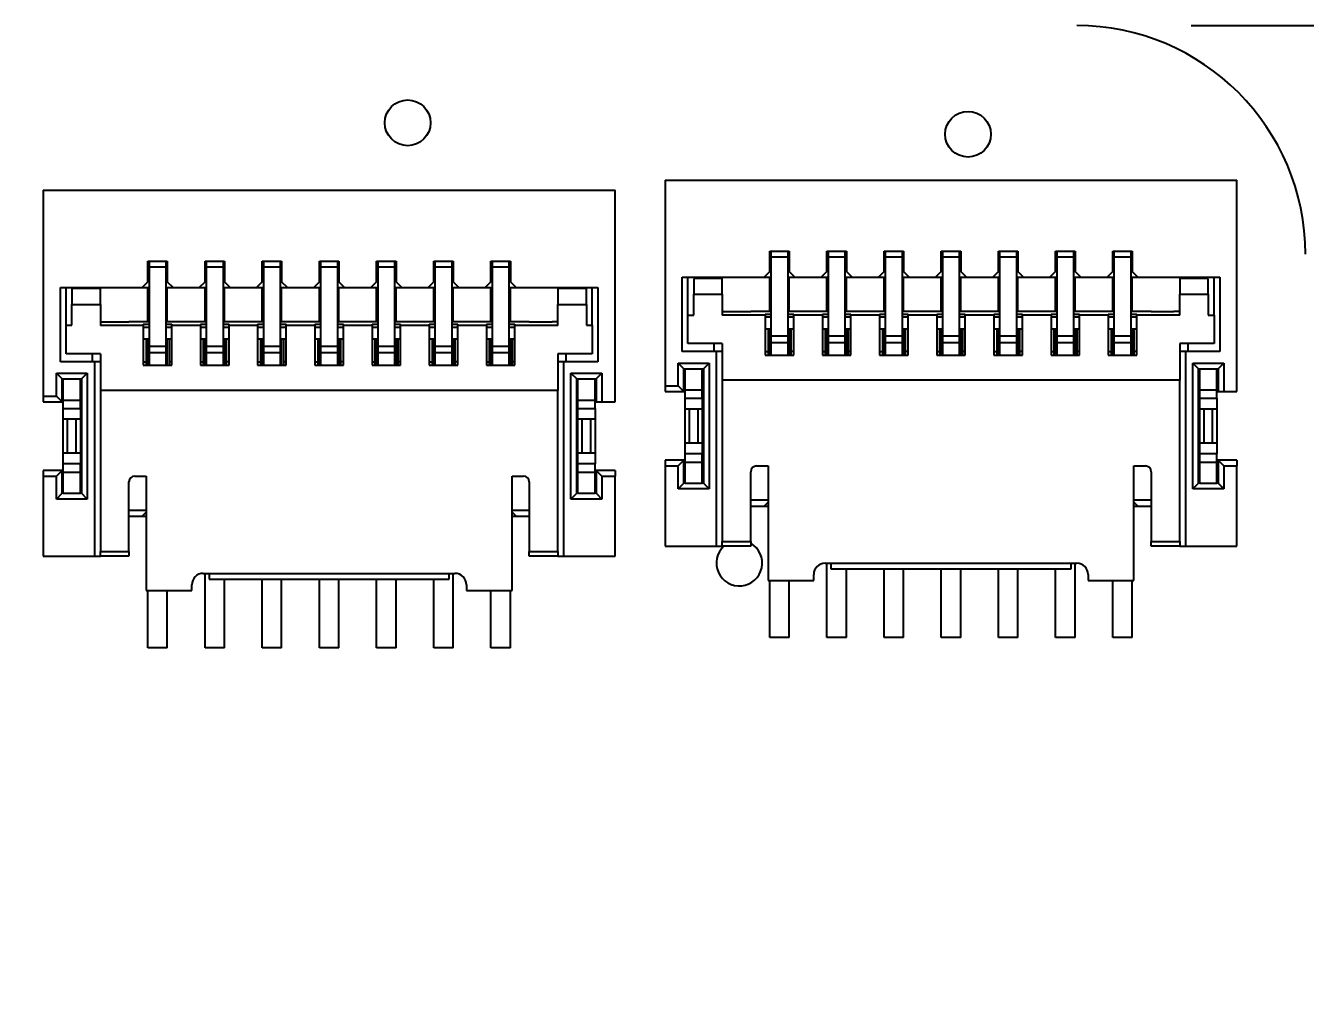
# Model space of a CAD drawing. Header units: millimetres. Extents: x 5 to 292, y 4 to 204.
# Drawn here: x 81.59 to 92.78, y 175.44 to 184.05 of the extents above; entities that cross this region are included whole.
import ezdxf

# ---------------------------------------------------------------- set-up
doc = ezdxf.new("R2010")
doc.units = ezdxf.units.MM
doc.layers.add('LAYER_1', color=179, linetype='Continuous')
doc.styles.add('SLDTEXTSTYLE0', font='TXT', dxfattribs={"width": 0.75})
doc.dimstyles.new('SLDDIMSTYLE2', dxfattribs={"dimtxt": 3.5, "dimasz": 3.302, "dimexe": 0, "dimexo": 0.0625, "dimgap": 0.875, "dimtad": 1, "dimrnd": 1e-09, "dimzin": 12, "dimdsep": 46, "dimtxsty": 'SLDTEXTSTYLE0', "dimsah": 1, "dimcen": 0.09, "dimadec": 0, "dimazin": 3, "dimtfac": 1, "dimtofl": 0, "dimtmove": 0, "dimatfit": 3, "dimfxl": 1, "dimfrac": 2, "dimtolj": 1, "dimtzin": 12, "dimarcsym": 0})
doc.dimstyles.new('SLDDIMSTYLE3', dxfattribs={"dimtxt": 3.5, "dimasz": 3.302, "dimexe": 0, "dimexo": 0.0625, "dimgap": 0.875, "dimtad": 1, "dimrnd": 1e-09, "dimzin": 4, "dimdsep": 46, "dimtxsty": 'SLDTEXTSTYLE0', "dimsah": 1, "dimcen": 0.09, "dimadec": 0, "dimazin": 1, "dimtfac": 1, "dimtmove": 0, "dimatfit": 0, "dimfxl": 1, "dimfrac": 2, "dimtolj": 1, "dimtzin": 12, "dimarcsym": 0})

# ---------------------------------------------------------------- blocks, each defined once
blk = doc.blocks.new('_D_2')
at = {"layer": 'LAYER_1'}
for p, q in [((76.777, 184.047), (57.277, 184.047)), ((58.277, 143.737), (58.277, 184.047)), ((83.277, 143.737), (57.277, 143.737))]:
    blk.add_line(p, q, dxfattribs=at)
for points in [[(58.277, 184.047), (57.769, 180.745), (58.785, 180.745)], [(58.277, 143.737), (58.785, 147.039), (57.769, 147.039)]]:
    blk.add_solid(points, dxfattribs=at)
at = {"layer": 'LAYER_1', "insert": (53.765, 157.218), "char_height": 3.5, "attachment_point": 1, "rotation": 90, "style": 'SLDTEXTSTYLE0'}
blk.add_mtext('40.31', dxfattribs=at)
blk = doc.blocks.new('_D_3')
at = {"layer": 'LAYER_1'}
for p, q in [((107.608, 184.047), (107.608, 190.397)), ((91.777, 184.047), (108.608, 184.047)), ((107.608, 184.047), (107.608, 164.247)), ((91.777, 164.247), (108.608, 164.247)), ((107.608, 164.247), (107.608, 157.897))]:
    blk.add_line(p, q, dxfattribs=at)
for points in [[(107.608, 184.047), (108.116, 187.349), (107.1, 187.349)], [(107.608, 164.247), (107.1, 160.945), (108.116, 160.945)]]:
    blk.add_solid(points, dxfattribs=at)
at = {"layer": 'LAYER_1', "insert": (103.097, 168.355), "char_height": 3.5, "attachment_point": 1, "rotation": 90, "style": 'SLDTEXTSTYLE0'}
blk.add_mtext('19.80', dxfattribs=at)

msp = doc.modelspace()

# ---------------------------------------------------------------- linework, layer by layer
at = {"color": 7, "linetype": 'Continuous', "lineweight": 25}
for p, q in [((87.178, 182.696), (87.178, 180.896)), ((87.178, 182.696), (92.178, 182.696)), ((92.178, 180.846), (92.178, 182.696)), ((81.74, 182.607), (81.74, 180.807)), ((81.74, 182.607), (86.74, 182.607)), ((86.74, 180.757), (86.74, 182.607)), ((82.655, 181.987), (82.825, 181.987)), ((82.655, 181.807), (82.655, 181.987)), ((82.665, 181.987), (82.665, 181.937)), ((82.815, 181.937), (82.815, 181.987)), ((82.825, 181.987), (82.825, 181.807)), ((83.155, 181.987), (83.325, 181.987)), ((83.155, 181.807), (83.155, 181.987)), ((83.165, 181.987), (83.165, 181.937)), ((83.315, 181.937), (83.315, 181.987)), ((83.325, 181.987), (83.325, 181.807)), ((83.655, 181.987), (83.825, 181.987)), ((83.655, 181.807), (83.655, 181.987)), ((83.665, 181.987), (83.665, 181.937)), ((83.815, 181.937), (83.815, 181.987)), ((83.825, 181.987), (83.825, 181.807)), ((84.155, 181.987), (84.325, 181.987)), ((84.155, 181.807), (84.155, 181.987)), ((84.165, 181.987), (84.165, 181.937)), ((84.315, 181.937), (84.315, 181.987)), ((84.325, 181.987), (84.325, 181.807)), ((84.655, 181.987), (84.825, 181.987)), ((84.655, 181.807), (84.655, 181.987)), ((84.665, 181.987), (84.665, 181.937)), ((84.815, 181.937), (84.815, 181.987)), ((84.825, 181.987), (84.825, 181.807)), ((85.155, 181.987), (85.325, 181.987)), ((85.155, 181.807), (85.155, 181.987)), ((85.165, 181.987), (85.165, 181.937)), ((85.315, 181.937), (85.315, 181.987)), ((85.325, 181.987), (85.325, 181.807)), ((85.655, 181.987), (85.825, 181.987)), ((85.655, 181.807), (85.655, 181.987)), ((85.665, 181.987), (85.665, 181.937)), ((85.815, 181.937), (85.815, 181.987)), ((85.825, 181.987), (85.825, 181.807)), ((88.093, 182.076), (88.263, 182.076)), ((88.093, 181.896), (88.093, 182.076)), ((88.103, 182.076), (88.103, 182.026)), ((88.103, 182.026), (88.103, 181.333)), ((88.103, 182.026), (88.253, 182.026)), ((88.253, 182.026), (88.253, 182.076)), ((88.253, 181.333), (88.253, 182.026)), ((88.263, 182.076), (88.263, 181.896)), ((88.593, 182.076), (88.763, 182.076)), ((88.593, 181.896), (88.593, 182.076)), ((88.603, 182.076), (88.603, 182.026)), ((88.603, 182.026), (88.603, 181.333)), ((88.603, 182.026), (88.753, 182.026)), ((88.753, 182.026), (88.753, 182.076)), ((88.753, 181.333), (88.753, 182.026)), ((88.763, 182.076), (88.763, 181.896)), ((89.093, 182.076), (89.263, 182.076)), ((89.093, 181.896), (89.093, 182.076)), ((89.103, 182.076), (89.103, 182.026)), ((89.103, 182.026), (89.103, 181.333)), ((89.103, 182.026), (89.253, 182.026)), ((89.253, 182.026), (89.253, 182.076)), ((89.253, 181.333), (89.253, 182.026)), ((89.263, 182.076), (89.263, 181.896)), ((89.593, 182.076), (89.763, 182.076)), ((89.593, 181.896), (89.593, 182.076)), ((89.603, 182.076), (89.603, 182.026)), ((89.603, 182.026), (89.603, 181.333)), ((89.603, 182.026), (89.753, 182.026)), ((89.753, 182.026), (89.753, 182.076)), ((89.753, 181.333), (89.753, 182.026)), ((89.763, 182.076), (89.763, 181.896)), ((90.093, 182.076), (90.263, 182.076)), ((90.093, 181.896), (90.093, 182.076)), ((90.103, 182.076), (90.103, 182.026)), ((90.103, 182.026), (90.103, 181.333)), ((90.103, 182.026), (90.253, 182.026)), ((90.253, 182.026), (90.253, 182.076)), ((90.253, 181.333), (90.253, 182.026)), ((90.263, 182.076), (90.263, 181.896)), ((90.593, 182.076), (90.763, 182.076)), ((90.593, 181.896), (90.593, 182.076)), ((90.603, 182.076), (90.603, 182.026)), ((90.603, 182.026), (90.603, 181.333)), ((90.603, 182.026), (90.753, 182.026)), ((90.753, 182.026), (90.753, 182.076)), ((90.753, 181.333), (90.753, 182.026)), ((90.763, 182.076), (90.763, 181.896)), ((91.093, 182.076), (91.263, 182.076)), ((91.093, 181.896), (91.093, 182.076)), ((91.103, 182.076), (91.103, 182.026)), ((91.103, 182.026), (91.103, 181.333)), ((91.103, 182.026), (91.253, 182.026)), ((91.253, 182.026), (91.253, 182.076)), ((91.253, 181.333), (91.253, 182.026)), ((91.263, 182.076), (91.263, 181.896)), ((82.665, 181.937), (82.665, 181.245)), ((82.665, 181.937), (82.815, 181.937)), ((82.815, 181.245), (82.815, 181.937)), ((83.165, 181.937), (83.165, 181.245)), ((83.165, 181.937), (83.315, 181.937)), ((83.315, 181.245), (83.315, 181.937)), ((83.665, 181.937), (83.665, 181.245)), ((83.665, 181.937), (83.815, 181.937)), ((83.815, 181.245), (83.815, 181.937)), ((84.165, 181.937), (84.165, 181.245)), ((84.165, 181.937), (84.315, 181.937)), ((84.315, 181.245), (84.315, 181.937)), ((84.665, 181.937), (84.665, 181.245)), ((84.665, 181.937), (84.815, 181.937)), ((84.815, 181.245), (84.815, 181.937)), ((85.165, 181.937), (85.165, 181.245)), ((85.165, 181.937), (85.315, 181.937)), ((85.315, 181.245), (85.315, 181.937)), ((85.665, 181.937), (85.665, 181.245)), ((85.665, 181.937), (85.815, 181.937)), ((85.815, 181.245), (85.815, 181.937)), ((88.043, 181.846), (88.093, 181.896)), ((88.103, 181.896), (88.093, 181.896)), ((88.263, 181.896), (88.253, 181.896)), ((88.263, 181.896), (88.313, 181.846)), ((88.543, 181.846), (88.593, 181.896)), ((88.603, 181.896), (88.593, 181.896)), ((88.763, 181.896), (88.753, 181.896)), ((88.763, 181.896), (88.813, 181.846)), ((89.043, 181.846), (89.093, 181.896)), ((89.103, 181.896), (89.093, 181.896)), ((89.263, 181.896), (89.253, 181.896)), ((89.263, 181.896), (89.313, 181.846)), ((89.543, 181.846), (89.593, 181.896)), ((89.603, 181.896), (89.593, 181.896)), ((89.763, 181.896), (89.753, 181.896)), ((89.763, 181.896), (89.813, 181.846)), ((90.043, 181.846), (90.093, 181.896)), ((90.103, 181.896), (90.093, 181.896)), ((90.263, 181.896), (90.253, 181.896)), ((90.263, 181.896), (90.313, 181.846)), ((90.543, 181.846), (90.593, 181.896)), ((90.603, 181.896), (90.593, 181.896)), ((90.763, 181.896), (90.753, 181.896)), ((90.763, 181.896), (90.813, 181.846)), ((91.043, 181.846), (91.093, 181.896)), ((91.103, 181.896), (91.093, 181.896)), ((91.263, 181.896), (91.253, 181.896)), ((91.263, 181.896), (91.313, 181.846)), ((81.89, 181.757), (82.605, 181.757)), ((81.89, 181.107), (81.89, 181.757)), ((82.17, 181.747), (82.17, 181.757)), ((82.605, 181.757), (82.655, 181.807)), ((82.605, 181.757), (82.665, 181.757)), ((82.665, 181.807), (82.655, 181.807)), ((82.655, 181.457), (82.655, 181.757)), ((82.825, 181.807), (82.815, 181.807)), ((82.815, 181.757), (82.875, 181.757)), ((82.825, 181.807), (82.875, 181.757)), ((82.825, 181.457), (82.825, 181.757)), ((82.875, 181.757), (83.105, 181.757)), ((83.105, 181.757), (83.155, 181.807)), ((83.105, 181.757), (83.165, 181.757)), ((83.165, 181.807), (83.155, 181.807)), ((83.155, 181.457), (83.155, 181.757)), ((83.325, 181.807), (83.315, 181.807)), ((83.315, 181.757), (83.375, 181.757)), ((83.325, 181.807), (83.375, 181.757)), ((83.325, 181.457), (83.325, 181.757)), ((83.375, 181.757), (83.605, 181.757)), ((83.605, 181.757), (83.655, 181.807)), ((83.605, 181.757), (83.665, 181.757)), ((83.665, 181.807), (83.655, 181.807)), ((83.655, 181.457), (83.655, 181.757)), ((83.825, 181.807), (83.815, 181.807)), ((83.815, 181.757), (83.875, 181.757)), ((83.825, 181.807), (83.875, 181.757)), ((83.825, 181.457), (83.825, 181.757)), ((83.875, 181.757), (84.105, 181.757)), ((84.105, 181.757), (84.155, 181.807)), ((84.105, 181.757), (84.165, 181.757)), ((84.165, 181.807), (84.155, 181.807)), ((84.155, 181.457), (84.155, 181.757)), ((84.325, 181.807), (84.315, 181.807)), ((84.315, 181.757), (84.375, 181.757)), ((84.325, 181.807), (84.375, 181.757)), ((84.325, 181.457), (84.325, 181.757)), ((84.375, 181.757), (84.605, 181.757)), ((84.605, 181.757), (84.655, 181.807)), ((84.605, 181.757), (84.665, 181.757)), ((84.665, 181.807), (84.655, 181.807)), ((84.655, 181.457), (84.655, 181.757)), ((84.825, 181.807), (84.815, 181.807)), ((84.815, 181.757), (84.875, 181.757)), ((84.825, 181.807), (84.875, 181.757)), ((84.825, 181.457), (84.825, 181.757)), ((84.875, 181.757), (85.105, 181.757)), ((85.105, 181.757), (85.155, 181.807)), ((85.105, 181.757), (85.165, 181.757)), ((85.165, 181.807), (85.155, 181.807)), ((85.155, 181.457), (85.155, 181.757)), ((85.325, 181.807), (85.315, 181.807)), ((85.315, 181.757), (85.375, 181.757)), ((85.325, 181.807), (85.375, 181.757)), ((85.325, 181.457), (85.325, 181.757)), ((85.375, 181.757), (85.605, 181.757)), ((85.605, 181.757), (85.655, 181.807)), ((85.605, 181.757), (85.665, 181.757)), ((85.665, 181.807), (85.655, 181.807)), ((85.655, 181.457), (85.655, 181.757)), ((85.825, 181.807), (85.815, 181.807)), ((85.815, 181.757), (85.875, 181.757)), ((85.825, 181.807), (85.875, 181.757)), ((85.825, 181.457), (85.825, 181.757)), ((85.875, 181.757), (86.59, 181.757)), ((86.31, 181.757), (86.31, 181.747)), ((86.59, 181.757), (86.59, 181.107)), ((87.328, 181.846), (88.043, 181.846)), ((87.328, 181.196), (87.328, 181.846)), ((87.378, 181.516), (87.378, 181.836)), ((87.678, 181.836), (87.428, 181.836)), ((87.608, 181.836), (87.608, 181.846)), ((88.043, 181.846), (88.103, 181.846)), ((88.093, 181.546), (88.093, 181.846)), ((88.253, 181.846), (88.313, 181.846)), ((88.263, 181.546), (88.263, 181.846)), ((88.313, 181.846), (88.543, 181.846)), ((88.543, 181.846), (88.603, 181.846)), ((88.593, 181.546), (88.593, 181.846)), ((88.753, 181.846), (88.813, 181.846)), ((88.763, 181.546), (88.763, 181.846)), ((88.813, 181.846), (89.043, 181.846)), ((89.043, 181.846), (89.103, 181.846)), ((89.093, 181.546), (89.093, 181.846)), ((89.253, 181.846), (89.313, 181.846)), ((89.263, 181.546), (89.263, 181.846)), ((89.313, 181.846), (89.543, 181.846)), ((89.543, 181.846), (89.603, 181.846)), ((89.593, 181.546), (89.593, 181.846)), ((89.753, 181.846), (89.813, 181.846)), ((89.763, 181.546), (89.763, 181.846)), ((89.813, 181.846), (90.043, 181.846)), ((90.043, 181.846), (90.103, 181.846)), ((90.093, 181.546), (90.093, 181.846)), ((90.253, 181.846), (90.313, 181.846)), ((90.263, 181.546), (90.263, 181.846)), ((90.313, 181.846), (90.543, 181.846)), ((90.543, 181.846), (90.603, 181.846)), ((90.593, 181.546), (90.593, 181.846)), ((90.753, 181.846), (90.813, 181.846)), ((90.763, 181.546), (90.763, 181.846)), ((90.813, 181.846), (91.043, 181.846)), ((91.043, 181.846), (91.103, 181.846)), ((91.093, 181.546), (91.093, 181.846)), ((91.253, 181.846), (91.313, 181.846)), ((91.263, 181.546), (91.263, 181.846)), ((91.313, 181.846), (92.028, 181.846)), ((91.928, 181.836), (91.678, 181.836)), ((91.748, 181.846), (91.748, 181.836)), ((91.928, 181.698), (91.928, 181.834)), ((91.978, 181.516), (91.978, 181.836)), ((92.028, 181.846), (92.028, 181.196)), ((81.94, 181.427), (81.94, 181.747)), ((82.24, 181.747), (81.99, 181.747)), ((86.49, 181.747), (86.24, 181.747)), ((86.49, 181.609), (86.49, 181.746)), ((86.54, 181.427), (86.54, 181.747)), ((87.428, 181.516), (87.428, 181.698)), ((87.428, 181.698), (87.678, 181.698)), ((87.678, 181.698), (87.678, 181.515)), ((89.593, 181.699), (89.603, 181.691)), ((89.753, 181.649), (89.763, 181.65)), ((91.678, 181.515), (91.678, 181.698)), ((91.678, 181.698), (91.928, 181.698)), ((91.928, 181.698), (91.928, 181.516)), ((81.99, 181.427), (81.99, 181.609)), ((81.99, 181.609), (82.24, 181.609)), ((82.24, 181.609), (82.24, 181.426)), ((86.24, 181.426), (86.24, 181.609)), ((86.24, 181.609), (86.49, 181.609)), ((86.49, 181.609), (86.49, 181.427)), ((87.678, 181.546), (87.728, 181.546)), ((87.728, 181.546), (87.928, 181.546)), ((88.103, 181.546), (87.928, 181.546)), ((88.603, 181.546), (88.253, 181.546)), ((89.103, 181.546), (88.753, 181.546)), ((89.603, 181.546), (89.253, 181.546)), ((90.103, 181.546), (89.753, 181.546)), ((90.603, 181.546), (90.253, 181.546)), ((91.103, 181.546), (90.753, 181.546)), ((91.428, 181.546), (91.253, 181.546)), ((91.428, 181.546), (91.628, 181.546)), ((91.678, 181.546), (91.628, 181.546)), ((81.94, 181.427), (81.99, 181.427)), ((81.94, 181.177), (81.94, 181.427)), ((82.24, 181.457), (82.29, 181.457)), ((82.615, 181.426), (82.24, 181.426)), ((82.29, 181.457), (82.49, 181.457)), ((82.665, 181.457), (82.49, 181.457)), ((82.615, 181.435), (82.615, 181.426)), ((82.615, 181.435), (82.665, 181.435)), ((82.615, 181.426), (82.615, 181.077)), ((83.165, 181.457), (82.815, 181.457)), ((82.815, 181.435), (82.865, 181.435)), ((82.865, 181.426), (82.865, 181.435)), ((82.865, 181.077), (82.865, 181.426)), ((83.115, 181.426), (82.865, 181.426)), ((83.115, 181.435), (83.115, 181.426)), ((83.115, 181.435), (83.165, 181.435)), ((83.115, 181.426), (83.115, 181.077)), ((83.665, 181.457), (83.315, 181.457)), ((83.315, 181.435), (83.365, 181.435)), ((83.365, 181.426), (83.365, 181.435)), ((83.365, 181.077), (83.365, 181.426)), ((83.615, 181.426), (83.365, 181.426)), ((83.615, 181.435), (83.615, 181.426)), ((83.615, 181.435), (83.665, 181.435)), ((83.615, 181.426), (83.615, 181.077)), ((84.165, 181.457), (83.815, 181.457)), ((83.815, 181.435), (83.865, 181.435)), ((83.865, 181.426), (83.865, 181.435)), ((83.865, 181.077), (83.865, 181.426)), ((84.115, 181.426), (83.865, 181.426)), ((84.115, 181.435), (84.115, 181.426)), ((84.115, 181.435), (84.165, 181.435)), ((84.115, 181.426), (84.115, 181.077)), ((84.665, 181.457), (84.315, 181.457)), ((84.315, 181.435), (84.365, 181.435)), ((84.365, 181.426), (84.365, 181.435)), ((84.365, 181.077), (84.365, 181.426)), ((84.615, 181.426), (84.365, 181.426)), ((84.615, 181.435), (84.615, 181.426)), ((84.615, 181.435), (84.665, 181.435)), ((84.615, 181.426), (84.615, 181.077)), ((85.165, 181.457), (84.815, 181.457)), ((84.815, 181.435), (84.865, 181.435)), ((84.865, 181.426), (84.865, 181.435)), ((84.865, 181.077), (84.865, 181.426)), ((85.115, 181.426), (84.865, 181.426)), ((85.115, 181.435), (85.115, 181.426)), ((85.115, 181.435), (85.165, 181.435)), ((85.115, 181.426), (85.115, 181.077)), ((85.665, 181.457), (85.315, 181.457)), ((85.315, 181.435), (85.365, 181.435)), ((85.365, 181.426), (85.365, 181.435)), ((85.365, 181.077), (85.365, 181.426)), ((85.615, 181.426), (85.365, 181.426)), ((85.615, 181.435), (85.615, 181.426)), ((85.615, 181.435), (85.665, 181.435)), ((85.615, 181.426), (85.615, 181.077)), ((85.99, 181.457), (85.815, 181.457)), ((85.815, 181.435), (85.865, 181.435)), ((85.865, 181.426), (85.865, 181.435)), ((85.865, 181.077), (85.865, 181.426)), ((86.24, 181.426), (85.865, 181.426)), ((85.99, 181.457), (86.19, 181.457)), ((86.24, 181.457), (86.19, 181.457)), ((86.49, 181.427), (86.54, 181.427)), ((86.54, 181.427), (86.54, 181.177)), ((87.378, 181.516), (87.428, 181.516)), ((87.378, 181.266), (87.378, 181.516)), ((88.053, 181.515), (87.678, 181.515)), ((88.053, 181.524), (88.053, 181.515)), ((88.053, 181.524), (88.103, 181.524)), ((88.053, 181.515), (88.053, 181.166)), ((88.253, 181.524), (88.303, 181.524)), ((88.303, 181.515), (88.303, 181.524)), ((88.303, 181.166), (88.303, 181.515)), ((88.553, 181.515), (88.303, 181.515)), ((88.553, 181.524), (88.553, 181.515)), ((88.553, 181.524), (88.603, 181.524)), ((88.553, 181.515), (88.553, 181.166)), ((88.753, 181.524), (88.803, 181.524)), ((88.803, 181.515), (88.803, 181.524)), ((88.803, 181.166), (88.803, 181.515)), ((89.053, 181.515), (88.803, 181.515)), ((89.053, 181.524), (89.053, 181.515)), ((89.053, 181.524), (89.103, 181.524)), ((89.053, 181.515), (89.053, 181.166)), ((89.253, 181.524), (89.303, 181.524)), ((89.303, 181.515), (89.303, 181.524)), ((89.303, 181.166), (89.303, 181.515)), ((89.553, 181.515), (89.303, 181.515)), ((89.553, 181.524), (89.553, 181.515)), ((89.553, 181.524), (89.603, 181.524)), ((89.553, 181.515), (89.553, 181.166)), ((89.753, 181.524), (89.803, 181.524)), ((89.803, 181.515), (89.803, 181.524)), ((89.803, 181.166), (89.803, 181.515)), ((90.053, 181.515), (89.803, 181.515)), ((90.053, 181.524), (90.053, 181.515)), ((90.053, 181.524), (90.103, 181.524)), ((90.053, 181.515), (90.053, 181.166)), ((90.253, 181.524), (90.303, 181.524)), ((90.303, 181.515), (90.303, 181.524)), ((90.303, 181.166), (90.303, 181.515)), ((90.553, 181.515), (90.303, 181.515)), ((90.553, 181.524), (90.553, 181.515)), ((90.553, 181.524), (90.603, 181.524)), ((90.553, 181.515), (90.553, 181.166)), ((90.753, 181.524), (90.803, 181.524)), ((90.803, 181.515), (90.803, 181.524)), ((90.803, 181.166), (90.803, 181.515)), ((91.053, 181.515), (90.803, 181.515)), ((91.053, 181.524), (91.053, 181.515)), ((91.053, 181.524), (91.103, 181.524)), ((91.053, 181.515), (91.053, 181.166)), ((91.253, 181.524), (91.303, 181.524)), ((91.303, 181.515), (91.303, 181.524)), ((91.303, 181.166), (91.303, 181.515)), ((91.678, 181.515), (91.303, 181.515)), ((91.928, 181.516), (91.978, 181.516)), ((91.978, 181.516), (91.978, 181.266)), ((82.615, 181.307), (82.64, 181.307)), ((82.64, 181.307), (82.64, 181.107)), ((82.64, 181.307), (82.665, 181.307)), ((82.655, 181.077), (82.655, 181.307)), ((82.815, 181.307), (82.84, 181.307)), ((82.825, 181.077), (82.825, 181.307)), ((82.84, 181.307), (82.84, 181.107)), ((82.84, 181.307), (82.865, 181.307)), ((83.115, 181.307), (83.14, 181.307)), ((83.14, 181.307), (83.14, 181.107)), ((83.14, 181.307), (83.165, 181.307)), ((83.155, 181.077), (83.155, 181.307)), ((83.315, 181.307), (83.34, 181.307)), ((83.325, 181.077), (83.325, 181.307)), ((83.34, 181.307), (83.34, 181.107)), ((83.34, 181.307), (83.365, 181.307)), ((83.615, 181.307), (83.64, 181.307)), ((83.64, 181.307), (83.64, 181.107)), ((83.64, 181.307), (83.665, 181.307)), ((83.655, 181.077), (83.655, 181.307)), ((83.815, 181.307), (83.84, 181.307)), ((83.825, 181.077), (83.825, 181.307)), ((83.84, 181.307), (83.84, 181.107)), ((83.84, 181.307), (83.865, 181.307)), ((84.115, 181.307), (84.14, 181.307)), ((84.14, 181.307), (84.14, 181.107)), ((84.14, 181.307), (84.165, 181.307)), ((84.155, 181.077), (84.155, 181.307)), ((84.315, 181.307), (84.34, 181.307)), ((84.325, 181.077), (84.325, 181.307)), ((84.34, 181.307), (84.34, 181.107)), ((84.34, 181.307), (84.365, 181.307)), ((84.615, 181.307), (84.64, 181.307)), ((84.64, 181.307), (84.64, 181.107)), ((84.64, 181.307), (84.665, 181.307)), ((84.655, 181.077), (84.655, 181.307)), ((84.815, 181.307), (84.84, 181.307)), ((84.825, 181.077), (84.825, 181.307)), ((84.84, 181.307), (84.84, 181.107)), ((84.84, 181.307), (84.865, 181.307)), ((85.115, 181.307), (85.14, 181.307)), ((85.14, 181.307), (85.14, 181.107)), ((85.14, 181.307), (85.165, 181.307)), ((85.155, 181.077), (85.155, 181.307)), ((85.315, 181.307), (85.34, 181.307)), ((85.325, 181.077), (85.325, 181.307)), ((85.34, 181.307), (85.34, 181.107)), ((85.34, 181.307), (85.365, 181.307)), ((85.615, 181.307), (85.64, 181.307)), ((85.64, 181.307), (85.64, 181.107)), ((85.64, 181.307), (85.665, 181.307)), ((85.655, 181.077), (85.655, 181.307)), ((85.815, 181.307), (85.84, 181.307)), ((85.825, 181.077), (85.825, 181.307)), ((85.84, 181.307), (85.84, 181.107)), ((85.84, 181.307), (85.865, 181.307)), ((88.053, 181.396), (88.078, 181.396)), ((88.078, 181.396), (88.078, 181.196)), ((88.078, 181.396), (88.103, 181.396)), ((88.093, 181.166), (88.093, 181.396)), ((88.103, 181.333), (88.103, 181.276)), ((88.103, 181.333), (88.253, 181.333)), ((88.253, 181.396), (88.278, 181.396)), ((88.253, 181.276), (88.253, 181.333)), ((88.263, 181.166), (88.263, 181.396)), ((88.278, 181.396), (88.278, 181.196)), ((88.278, 181.396), (88.303, 181.396)), ((88.553, 181.396), (88.578, 181.396)), ((88.578, 181.396), (88.578, 181.196)), ((88.578, 181.396), (88.603, 181.396)), ((88.593, 181.166), (88.593, 181.396)), ((88.603, 181.333), (88.603, 181.276)), ((88.603, 181.333), (88.753, 181.333)), ((88.753, 181.396), (88.778, 181.396)), ((88.753, 181.276), (88.753, 181.333)), ((88.763, 181.166), (88.763, 181.396)), ((88.778, 181.396), (88.778, 181.196)), ((88.778, 181.396), (88.803, 181.396)), ((89.053, 181.396), (89.078, 181.396)), ((89.078, 181.396), (89.078, 181.196)), ((89.078, 181.396), (89.103, 181.396)), ((89.093, 181.166), (89.093, 181.396)), ((89.103, 181.333), (89.253, 181.333)), ((89.103, 181.333), (89.103, 181.276)), ((89.253, 181.396), (89.278, 181.396)), ((89.253, 181.276), (89.253, 181.333)), ((89.263, 181.166), (89.263, 181.396)), ((89.278, 181.396), (89.278, 181.196)), ((89.278, 181.396), (89.303, 181.396)), ((89.553, 181.396), (89.578, 181.396)), ((89.578, 181.396), (89.578, 181.196)), ((89.578, 181.396), (89.603, 181.396)), ((89.593, 181.166), (89.593, 181.396)), ((89.603, 181.333), (89.603, 181.276)), ((89.603, 181.333), (89.753, 181.333)), ((89.753, 181.396), (89.778, 181.396)), ((89.753, 181.276), (89.753, 181.333)), ((89.763, 181.166), (89.763, 181.396)), ((89.778, 181.396), (89.778, 181.196)), ((89.778, 181.396), (89.803, 181.396)), ((90.053, 181.396), (90.078, 181.396)), ((90.078, 181.396), (90.078, 181.196)), ((90.078, 181.396), (90.103, 181.396)), ((90.093, 181.166), (90.093, 181.396)), ((90.103, 181.333), (90.103, 181.276)), ((90.103, 181.333), (90.253, 181.333)), ((90.253, 181.396), (90.278, 181.396)), ((90.253, 181.276), (90.253, 181.333)), ((90.263, 181.166), (90.263, 181.396)), ((90.278, 181.396), (90.278, 181.196)), ((90.278, 181.396), (90.303, 181.396)), ((90.553, 181.396), (90.578, 181.396)), ((90.578, 181.396), (90.578, 181.196)), ((90.578, 181.396), (90.603, 181.396)), ((90.593, 181.166), (90.593, 181.396)), ((90.603, 181.333), (90.603, 181.276)), ((90.603, 181.333), (90.753, 181.333)), ((90.753, 181.396), (90.778, 181.396)), ((90.753, 181.276), (90.753, 181.333)), ((90.763, 181.166), (90.763, 181.396)), ((90.778, 181.396), (90.778, 181.196)), ((90.778, 181.396), (90.803, 181.396)), ((91.053, 181.396), (91.078, 181.396)), ((91.078, 181.396), (91.078, 181.196)), ((91.078, 181.396), (91.103, 181.396)), ((91.093, 181.166), (91.093, 181.396)), ((91.103, 181.333), (91.103, 181.276)), ((91.103, 181.333), (91.253, 181.333)), ((91.253, 181.396), (91.278, 181.396)), ((91.253, 181.276), (91.253, 181.333)), ((91.263, 181.166), (91.263, 181.396)), ((91.278, 181.396), (91.278, 181.196)), ((91.278, 181.396), (91.303, 181.396)), ((82.665, 181.245), (82.815, 181.245)), ((82.665, 181.245), (82.665, 181.187)), ((82.815, 181.187), (82.815, 181.245)), ((83.165, 181.245), (83.315, 181.245)), ((83.165, 181.245), (83.165, 181.187)), ((83.315, 181.187), (83.315, 181.245)), ((83.665, 181.245), (83.665, 181.187)), ((83.665, 181.245), (83.815, 181.245)), ((83.815, 181.187), (83.815, 181.245)), ((84.165, 181.245), (84.165, 181.187)), ((84.165, 181.245), (84.315, 181.245)), ((84.315, 181.187), (84.315, 181.245)), ((84.665, 181.245), (84.665, 181.187)), ((84.665, 181.245), (84.815, 181.245)), ((84.815, 181.187), (84.815, 181.245)), ((85.165, 181.245), (85.165, 181.187)), ((85.165, 181.245), (85.315, 181.245)), ((85.315, 181.187), (85.315, 181.245)), ((85.665, 181.245), (85.665, 181.187)), ((85.665, 181.245), (85.815, 181.245)), ((85.815, 181.187), (85.815, 181.245)), ((87.628, 181.196), (87.328, 181.196)), ((87.678, 181.266), (87.378, 181.266)), ((87.608, 181.196), (87.608, 181.266)), ((87.628, 179.496), (87.628, 181.196)), ((87.678, 181.196), (87.628, 181.196)), ((87.678, 181.266), (87.678, 180.946)), ((88.053, 181.196), (88.078, 181.196)), ((88.078, 181.196), (88.078, 181.166)), ((88.103, 181.276), (88.253, 181.276)), ((88.103, 181.276), (88.103, 181.166)), ((88.253, 181.166), (88.253, 181.276)), ((88.278, 181.196), (88.278, 181.166)), ((88.303, 181.196), (88.278, 181.196)), ((88.553, 181.196), (88.578, 181.196)), ((88.578, 181.196), (88.578, 181.166)), ((88.603, 181.276), (88.603, 181.166)), ((88.603, 181.276), (88.753, 181.276)), ((88.753, 181.166), (88.753, 181.276)), ((88.778, 181.196), (88.778, 181.166)), ((88.803, 181.196), (88.778, 181.196)), ((89.053, 181.196), (89.078, 181.196)), ((89.078, 181.196), (89.078, 181.166)), ((89.103, 181.276), (89.253, 181.276)), ((89.103, 181.276), (89.103, 181.166)), ((89.253, 181.166), (89.253, 181.276)), ((89.278, 181.196), (89.278, 181.166)), ((89.303, 181.196), (89.278, 181.196)), ((89.553, 181.196), (89.578, 181.196)), ((89.578, 181.196), (89.578, 181.166)), ((89.603, 181.276), (89.753, 181.276)), ((89.603, 181.276), (89.603, 181.166)), ((89.753, 181.166), (89.753, 181.276)), ((89.778, 181.196), (89.778, 181.166)), ((89.803, 181.196), (89.778, 181.196)), ((90.053, 181.196), (90.078, 181.196)), ((90.078, 181.196), (90.078, 181.166)), ((90.103, 181.276), (90.253, 181.276)), ((90.103, 181.276), (90.103, 181.166)), ((90.253, 181.166), (90.253, 181.276)), ((90.278, 181.196), (90.278, 181.166)), ((90.303, 181.196), (90.278, 181.196)), ((90.553, 181.196), (90.578, 181.196)), ((90.578, 181.196), (90.578, 181.166)), ((90.603, 181.276), (90.603, 181.166)), ((90.603, 181.276), (90.753, 181.276)), ((90.753, 181.166), (90.753, 181.276)), ((90.778, 181.196), (90.778, 181.166)), ((90.803, 181.196), (90.778, 181.196)), ((91.053, 181.196), (91.078, 181.196)), ((91.078, 181.196), (91.078, 181.166)), ((91.103, 181.276), (91.103, 181.166)), ((91.103, 181.276), (91.253, 181.276)), ((91.253, 181.166), (91.253, 181.276)), ((91.278, 181.196), (91.278, 181.166)), ((91.303, 181.196), (91.278, 181.196)), ((91.978, 181.266), (91.678, 181.266)), ((91.678, 181.266), (91.678, 180.946)), ((91.728, 181.196), (91.678, 181.196)), ((91.728, 181.196), (91.728, 179.496)), ((92.028, 181.196), (91.728, 181.196)), ((91.748, 181.266), (91.748, 181.196)), ((82.19, 181.107), (81.89, 181.107)), ((82.24, 181.177), (81.94, 181.177)), ((82.17, 181.107), (82.17, 181.177)), ((82.19, 179.407), (82.19, 181.107)), ((82.24, 181.107), (82.19, 181.107)), ((82.24, 181.177), (82.24, 180.857)), ((82.615, 181.107), (82.64, 181.107)), ((82.615, 181.077), (82.865, 181.077)), ((82.64, 181.107), (82.64, 181.077)), ((82.665, 181.187), (82.815, 181.187)), ((82.665, 181.187), (82.665, 181.077)), ((82.815, 181.077), (82.815, 181.187)), ((82.84, 181.107), (82.84, 181.077)), ((82.865, 181.107), (82.84, 181.107)), ((83.115, 181.107), (83.14, 181.107)), ((83.115, 181.077), (83.365, 181.077)), ((83.14, 181.107), (83.14, 181.077)), ((83.165, 181.187), (83.315, 181.187)), ((83.165, 181.187), (83.165, 181.077)), ((83.315, 181.077), (83.315, 181.187)), ((83.34, 181.107), (83.34, 181.077)), ((83.365, 181.107), (83.34, 181.107)), ((83.615, 181.107), (83.64, 181.107)), ((83.615, 181.077), (83.865, 181.077)), ((83.64, 181.107), (83.64, 181.077)), ((83.665, 181.187), (83.665, 181.077)), ((83.665, 181.187), (83.815, 181.187)), ((83.815, 181.077), (83.815, 181.187)), ((83.84, 181.107), (83.84, 181.077)), ((83.865, 181.107), (83.84, 181.107)), ((84.115, 181.107), (84.14, 181.107)), ((84.115, 181.077), (84.365, 181.077)), ((84.14, 181.107), (84.14, 181.077)), ((84.165, 181.187), (84.315, 181.187)), ((84.165, 181.187), (84.165, 181.077)), ((84.315, 181.077), (84.315, 181.187)), ((84.34, 181.107), (84.34, 181.077)), ((84.365, 181.107), (84.34, 181.107)), ((84.615, 181.107), (84.64, 181.107)), ((84.615, 181.077), (84.865, 181.077)), ((84.64, 181.107), (84.64, 181.077)), ((84.665, 181.187), (84.665, 181.077)), ((84.665, 181.187), (84.815, 181.187)), ((84.815, 181.077), (84.815, 181.187)), ((84.84, 181.107), (84.84, 181.077)), ((84.865, 181.107), (84.84, 181.107)), ((85.115, 181.107), (85.14, 181.107)), ((85.115, 181.077), (85.365, 181.077)), ((85.14, 181.107), (85.14, 181.077)), ((85.165, 181.187), (85.315, 181.187)), ((85.165, 181.187), (85.165, 181.077)), ((85.315, 181.077), (85.315, 181.187)), ((85.34, 181.107), (85.34, 181.077)), ((85.365, 181.107), (85.34, 181.107)), ((85.615, 181.107), (85.64, 181.107)), ((85.615, 181.077), (85.865, 181.077)), ((85.64, 181.107), (85.64, 181.077)), ((85.665, 181.187), (85.665, 181.077)), ((85.665, 181.187), (85.815, 181.187)), ((85.815, 181.077), (85.815, 181.187)), ((85.84, 181.107), (85.84, 181.077)), ((85.865, 181.107), (85.84, 181.107)), ((86.24, 181.177), (86.24, 180.857)), ((86.54, 181.177), (86.24, 181.177)), ((86.29, 181.107), (86.24, 181.107)), ((86.29, 181.107), (86.29, 179.407)), ((86.59, 181.107), (86.29, 181.107)), ((86.31, 181.177), (86.31, 181.107)), ((87.293, 181.096), (87.563, 181.096)), ((87.293, 180.896), (87.293, 181.096)), ((87.293, 181.096), (87.343, 181.046)), ((87.563, 181.096), (87.513, 181.046)), ((87.563, 181.096), (87.563, 179.996)), ((88.053, 181.166), (88.303, 181.166)), ((88.553, 181.166), (88.803, 181.166)), ((89.053, 181.166), (89.303, 181.166)), ((89.553, 181.166), (89.803, 181.166)), ((90.053, 181.166), (90.303, 181.166)), ((90.553, 181.166), (90.803, 181.166)), ((91.053, 181.166), (91.303, 181.166)), ((91.793, 181.096), (92.063, 181.096)), ((91.793, 179.996), (91.793, 181.096)), ((91.793, 181.096), (91.843, 181.046)), ((92.063, 181.096), (92.013, 181.046)), ((92.063, 181.096), (92.063, 180.846)), ((81.855, 181.007), (82.125, 181.007)), ((81.855, 180.807), (81.855, 181.007)), ((81.855, 181.007), (81.905, 180.957)), ((82.125, 181.007), (82.075, 180.957)), ((82.125, 181.007), (82.125, 179.907)), ((86.355, 181.007), (86.625, 181.007)), ((86.355, 179.907), (86.355, 181.007)), ((86.355, 181.007), (86.405, 180.957)), ((86.625, 181.007), (86.575, 180.957)), ((86.625, 181.007), (86.625, 180.757)), ((87.343, 180.846), (87.343, 181.046)), ((87.343, 181.046), (87.353, 181.046)), ((87.353, 180.861), (87.353, 181.046)), ((87.353, 181.046), (87.503, 181.046)), ((87.503, 181.046), (87.513, 181.046)), ((87.503, 180.861), (87.503, 181.046)), ((87.513, 181.046), (87.513, 180.046)), ((91.843, 181.046), (91.853, 181.046)), ((91.843, 180.046), (91.843, 181.046)), ((91.853, 180.861), (91.853, 181.046)), ((91.853, 181.046), (92.003, 181.046)), ((92.003, 181.046), (92.013, 181.046)), ((92.003, 180.861), (92.003, 181.046)), ((92.013, 181.046), (92.013, 180.846)), ((81.905, 180.957), (81.915, 180.957)), ((81.905, 180.757), (81.905, 180.957)), ((81.915, 180.773), (81.915, 180.957)), ((81.915, 180.957), (82.065, 180.957)), ((82.065, 180.957), (82.075, 180.957)), ((82.065, 180.773), (82.065, 180.957)), ((82.075, 180.957), (82.075, 179.957)), ((86.24, 180.857), (82.24, 180.857)), ((82.24, 180.857), (82.24, 179.447)), ((86.24, 179.447), (86.24, 180.857)), ((86.405, 179.957), (86.405, 180.957)), ((86.405, 180.957), (86.415, 180.957)), ((86.415, 180.773), (86.415, 180.957)), ((86.415, 180.957), (86.565, 180.957)), ((86.565, 180.957), (86.575, 180.957)), ((86.565, 180.773), (86.565, 180.957)), ((86.575, 180.957), (86.575, 180.757)), ((87.178, 180.896), (87.293, 180.896)), ((87.178, 180.896), (87.178, 180.846)), ((87.293, 180.896), (87.343, 180.846)), ((87.353, 180.789), (87.353, 180.861)), ((87.353, 180.861), (87.503, 180.861)), ((87.503, 180.789), (87.503, 180.861)), ((91.678, 180.946), (87.678, 180.946)), ((87.678, 180.946), (87.678, 179.536)), ((91.678, 179.536), (91.678, 180.946)), ((91.853, 180.861), (92.003, 180.861)), ((91.853, 180.789), (91.853, 180.861)), ((92.003, 180.789), (92.003, 180.861)), ((81.74, 180.807), (81.855, 180.807)), ((81.74, 180.807), (81.74, 180.757)), ((81.74, 180.757), (81.905, 180.757)), ((81.855, 180.807), (81.905, 180.757)), ((81.905, 180.757), (81.915, 180.757)), ((81.915, 180.773), (82.065, 180.773)), ((81.915, 180.7), (81.915, 180.773)), ((82.065, 180.7), (82.065, 180.773)), ((82.066, 180.757), (82.075, 180.757)), ((86.405, 180.757), (86.415, 180.757)), ((86.415, 180.7), (86.415, 180.773)), ((86.415, 180.773), (86.565, 180.773)), ((86.565, 180.7), (86.565, 180.773)), ((86.566, 180.757), (86.575, 180.757)), ((86.575, 180.757), (86.625, 180.757)), ((86.625, 180.757), (86.74, 180.757)), ((87.178, 180.846), (87.343, 180.846)), ((87.343, 180.846), (87.353, 180.846)), ((87.353, 180.789), (87.503, 180.789)), ((87.353, 180.696), (87.353, 180.789)), ((87.503, 180.846), (87.513, 180.846)), ((87.503, 180.789), (87.503, 180.696)), ((91.843, 180.846), (91.853, 180.846)), ((91.853, 180.789), (92.003, 180.789)), ((91.853, 180.696), (91.853, 180.789)), ((92.003, 180.846), (92.013, 180.846)), ((92.003, 180.789), (92.003, 180.696)), ((92.013, 180.846), (92.063, 180.846)), ((92.063, 180.846), (92.178, 180.846)), ((81.915, 180.7), (82.065, 180.7)), ((81.915, 180.607), (81.915, 180.7)), ((82.065, 180.7), (82.065, 180.607)), ((86.415, 180.7), (86.565, 180.7)), ((86.415, 180.607), (86.415, 180.7)), ((86.565, 180.7), (86.565, 180.607)), ((87.353, 180.396), (87.353, 180.696)), ((87.353, 180.696), (87.388, 180.696)), ((87.388, 180.696), (87.388, 180.396)), ((87.388, 180.696), (87.463, 180.696)), ((87.463, 180.696), (87.503, 180.696)), ((87.463, 180.696), (87.463, 180.396)), ((87.503, 180.696), (87.503, 180.396)), ((91.853, 180.396), (91.853, 180.696)), ((91.853, 180.696), (91.888, 180.696)), ((91.888, 180.696), (91.888, 180.396)), ((91.888, 180.696), (91.963, 180.696)), ((91.963, 180.696), (91.963, 180.396)), ((91.963, 180.696), (92.003, 180.696)), ((92.003, 180.696), (92.003, 180.396)), ((81.915, 180.307), (81.915, 180.607)), ((81.915, 180.607), (81.95, 180.607)), ((81.95, 180.607), (82.025, 180.607)), ((81.95, 180.607), (81.95, 180.307)), ((82.025, 180.607), (82.065, 180.607)), ((82.025, 180.607), (82.025, 180.307)), ((82.065, 180.607), (82.065, 180.307)), ((86.415, 180.307), (86.415, 180.607)), ((86.415, 180.607), (86.45, 180.607)), ((86.45, 180.607), (86.45, 180.307)), ((86.45, 180.607), (86.525, 180.607)), ((86.525, 180.607), (86.565, 180.607)), ((86.525, 180.607), (86.525, 180.307)), ((86.565, 180.607), (86.565, 180.307)), ((81.915, 180.214), (81.915, 180.307)), ((81.95, 180.307), (81.915, 180.307)), ((82.025, 180.307), (81.95, 180.307)), ((82.065, 180.307), (82.025, 180.307)), ((82.065, 180.307), (82.065, 180.214)), ((86.415, 180.214), (86.415, 180.307)), ((86.45, 180.307), (86.415, 180.307)), ((86.525, 180.307), (86.45, 180.307)), ((86.565, 180.307), (86.525, 180.307)), ((86.565, 180.307), (86.565, 180.214)), ((87.353, 180.302), (87.353, 180.396)), ((87.388, 180.396), (87.353, 180.396)), ((87.353, 180.23), (87.353, 180.302)), ((87.503, 180.302), (87.353, 180.302)), ((87.463, 180.396), (87.388, 180.396)), ((87.503, 180.396), (87.463, 180.396)), ((87.503, 180.396), (87.503, 180.302)), ((87.503, 180.23), (87.503, 180.302)), ((91.853, 180.302), (91.853, 180.396)), ((91.888, 180.396), (91.853, 180.396)), ((91.853, 180.23), (91.853, 180.302)), ((92.003, 180.302), (91.853, 180.302)), ((91.963, 180.396), (91.888, 180.396)), ((92.003, 180.396), (91.963, 180.396)), ((92.003, 180.396), (92.003, 180.302)), ((92.003, 180.23), (92.003, 180.302)), ((81.915, 180.142), (81.915, 180.214)), ((82.065, 180.214), (81.915, 180.214)), ((82.065, 180.142), (82.065, 180.214)), ((86.415, 180.142), (86.415, 180.214)), ((86.565, 180.214), (86.415, 180.214)), ((86.565, 180.142), (86.565, 180.214)), ((87.178, 180.246), (87.178, 180.196)), ((87.343, 180.246), (87.178, 180.246)), ((87.178, 180.196), (87.178, 179.496)), ((87.178, 180.196), (87.293, 180.196)), ((87.293, 180.196), (87.343, 180.246)), ((87.293, 179.996), (87.293, 180.196)), ((87.343, 180.046), (87.343, 180.246)), ((87.353, 180.246), (87.343, 180.246)), ((87.343, 180.196), (87.353, 180.196)), ((87.353, 180.046), (87.353, 180.23)), ((87.353, 180.23), (87.503, 180.23)), ((87.513, 180.246), (87.503, 180.246)), ((87.503, 180.046), (87.503, 180.23)), ((87.503, 180.196), (87.513, 180.196)), ((87.978, 180.196), (88.078, 180.196)), ((88.078, 180.196), (88.078, 179.196)), ((91.278, 180.196), (91.378, 180.196)), ((91.278, 179.196), (91.278, 180.196)), ((91.853, 180.246), (91.843, 180.246)), ((91.843, 180.196), (91.853, 180.196)), ((91.853, 180.046), (91.853, 180.23)), ((91.853, 180.23), (92.003, 180.23)), ((92.013, 180.246), (92.003, 180.246)), ((92.003, 180.046), (92.003, 180.23)), ((92.003, 180.196), (92.013, 180.196)), ((92.013, 180.246), (92.063, 180.196)), ((92.013, 180.246), (92.013, 180.046)), ((92.178, 180.246), (92.013, 180.246)), ((92.063, 180.196), (92.063, 179.996)), ((92.063, 180.196), (92.178, 180.196)), ((92.178, 180.246), (92.178, 180.196)), ((92.178, 179.496), (92.178, 180.196)), ((81.74, 180.157), (81.74, 180.107)), ((81.905, 180.157), (81.74, 180.157)), ((81.74, 180.107), (81.74, 179.407)), ((81.74, 180.107), (81.855, 180.107)), ((81.855, 180.107), (81.905, 180.157)), ((81.855, 179.907), (81.855, 180.107)), ((81.905, 179.957), (81.905, 180.157)), ((81.915, 180.157), (81.905, 180.157)), ((81.905, 180.107), (81.915, 180.107)), ((81.915, 180.142), (82.065, 180.142)), ((81.915, 179.957), (81.915, 180.142)), ((82.065, 179.957), (82.065, 180.142)), ((82.075, 180.157), (82.066, 180.157)), ((82.066, 180.107), (82.075, 180.107)), ((82.54, 180.107), (82.64, 180.107)), ((82.64, 180.107), (82.64, 179.107)), ((85.84, 180.107), (85.94, 180.107)), ((85.84, 179.107), (85.84, 180.107)), ((86.415, 180.157), (86.405, 180.157)), ((86.405, 180.107), (86.415, 180.107)), ((86.415, 180.142), (86.565, 180.142)), ((86.415, 179.957), (86.415, 180.142)), ((86.565, 179.957), (86.565, 180.142)), ((86.575, 180.157), (86.566, 180.157)), ((86.566, 180.107), (86.575, 180.107)), ((86.575, 180.157), (86.625, 180.107)), ((86.74, 180.157), (86.575, 180.157)), ((86.575, 180.157), (86.575, 179.957)), ((86.625, 180.107), (86.625, 179.907)), ((86.625, 180.107), (86.74, 180.107)), ((86.74, 180.157), (86.74, 180.107)), ((86.74, 179.407), (86.74, 180.107)), ((87.928, 179.536), (87.928, 180.146)), ((91.428, 180.146), (91.428, 179.536)), ((82.49, 179.447), (82.49, 180.057)), ((85.99, 180.057), (85.99, 179.447)), ((87.293, 179.996), (87.343, 180.046)), ((87.563, 179.996), (87.293, 179.996)), ((87.353, 180.046), (87.343, 180.046)), ((87.353, 180.046), (87.503, 180.046)), ((87.513, 180.046), (87.503, 180.046)), ((87.563, 179.996), (87.513, 180.046)), ((91.793, 179.996), (91.843, 180.046)), ((92.063, 179.996), (91.793, 179.996)), ((91.853, 180.046), (91.843, 180.046)), ((91.853, 180.046), (92.003, 180.046)), ((92.013, 180.046), (92.003, 180.046)), ((92.013, 180.046), (92.063, 179.996)), ((81.855, 179.907), (81.905, 179.957)), ((82.125, 179.907), (81.855, 179.907)), ((81.915, 179.957), (81.905, 179.957)), ((81.915, 179.957), (82.065, 179.957)), ((82.075, 179.957), (82.065, 179.957)), ((82.125, 179.907), (82.075, 179.957)), ((86.355, 179.907), (86.405, 179.957)), ((86.625, 179.907), (86.355, 179.907)), ((86.415, 179.957), (86.405, 179.957)), ((86.415, 179.957), (86.565, 179.957)), ((86.575, 179.957), (86.565, 179.957)), ((86.575, 179.957), (86.625, 179.907)), ((88.078, 179.896), (87.928, 179.896)), ((88.078, 179.881), (88.043, 179.846)), ((91.428, 179.896), (91.278, 179.896)), ((91.278, 179.881), (91.313, 179.846)), ((82.64, 179.807), (82.49, 179.807)), ((82.49, 179.757), (82.64, 179.757)), ((82.64, 179.792), (82.605, 179.757)), ((85.99, 179.807), (85.84, 179.807)), ((85.84, 179.792), (85.875, 179.757)), ((85.84, 179.757), (85.99, 179.757)), ((87.928, 179.846), (88.078, 179.846)), ((91.278, 179.846), (91.428, 179.846)), ((87.678, 179.496), (87.678, 179.536)), ((87.678, 179.536), (87.928, 179.536)), ((87.928, 179.536), (87.928, 179.496)), ((91.428, 179.496), (91.428, 179.536)), ((91.428, 179.536), (91.678, 179.536)), ((91.678, 179.536), (91.678, 179.496)), ((81.74, 179.407), (82.19, 179.407)), ((82.19, 179.407), (82.24, 179.407)), ((82.24, 179.407), (82.24, 179.447)), ((82.24, 179.447), (82.49, 179.447)), ((82.49, 179.407), (82.24, 179.407)), ((82.49, 179.447), (82.49, 179.407)), ((85.99, 179.407), (85.99, 179.447)), ((85.99, 179.447), (86.24, 179.447)), ((86.24, 179.407), (85.99, 179.407)), ((86.24, 179.447), (86.24, 179.407)), ((86.24, 179.407), (86.29, 179.407)), ((86.29, 179.407), (86.74, 179.407)), ((87.178, 179.496), (87.628, 179.496)), ((87.628, 179.496), (87.678, 179.496)), ((87.928, 179.496), (87.678, 179.496)), ((91.678, 179.496), (91.428, 179.496)), ((91.678, 179.496), (91.728, 179.496)), ((91.728, 179.496), (92.178, 179.496)), ((88.578, 179.346), (90.778, 179.346)), ((88.593, 178.696), (88.593, 179.346)), ((88.628, 179.346), (88.628, 179.296)), ((88.628, 179.296), (90.728, 179.296)), ((88.763, 178.696), (88.763, 179.296)), ((89.093, 178.696), (89.093, 179.296)), ((89.263, 178.696), (89.263, 179.296)), ((89.593, 178.696), (89.593, 179.296)), ((89.763, 178.696), (89.763, 179.296)), ((90.093, 178.696), (90.093, 179.296)), ((90.263, 178.696), (90.263, 179.296)), ((90.593, 178.696), (90.593, 179.296)), ((90.728, 179.296), (90.728, 179.346)), ((90.763, 178.696), (90.763, 179.346)), ((83.14, 179.257), (85.34, 179.257)), ((83.155, 178.607), (83.155, 179.257)), ((83.19, 179.257), (83.19, 179.207)), ((83.19, 179.207), (85.29, 179.207)), ((83.325, 178.607), (83.325, 179.207)), ((83.655, 178.607), (83.655, 179.207)), ((83.825, 178.607), (83.825, 179.207)), ((84.155, 178.607), (84.155, 179.207)), ((84.325, 178.607), (84.325, 179.207)), ((84.655, 178.607), (84.655, 179.207)), ((84.825, 178.607), (84.825, 179.207)), ((85.155, 178.607), (85.155, 179.207)), ((85.29, 179.207), (85.29, 179.257)), ((85.325, 178.607), (85.325, 179.257)), ((88.078, 179.196), (88.478, 179.196)), ((88.093, 178.696), (88.093, 179.196)), ((88.263, 178.696), (88.263, 179.196)), ((88.478, 179.196), (88.478, 179.246)), ((90.878, 179.246), (90.878, 179.196)), ((90.878, 179.196), (91.278, 179.196)), ((91.093, 178.696), (91.093, 179.196)), ((91.263, 178.696), (91.263, 179.196)), ((82.64, 179.107), (83.04, 179.107)), ((82.655, 178.607), (82.655, 179.107)), ((82.825, 178.607), (82.825, 179.107)), ((83.04, 179.107), (83.04, 179.157)), ((85.44, 179.157), (85.44, 179.107)), ((85.44, 179.107), (85.84, 179.107)), ((85.655, 178.607), (85.655, 179.107)), ((85.825, 178.607), (85.825, 179.107)), ((88.263, 178.696), (88.093, 178.696)), ((88.763, 178.696), (88.593, 178.696)), ((89.263, 178.696), (89.093, 178.696)), ((89.763, 178.696), (89.593, 178.696)), ((90.263, 178.696), (90.093, 178.696)), ((90.763, 178.696), (90.593, 178.696)), ((91.263, 178.696), (91.093, 178.696)), ((82.825, 178.607), (82.655, 178.607)), ((83.325, 178.607), (83.155, 178.607)), ((83.825, 178.607), (83.655, 178.607)), ((84.325, 178.607), (84.155, 178.607)), ((84.825, 178.607), (84.655, 178.607)), ((85.325, 178.607), (85.155, 178.607)), ((85.825, 178.607), (85.655, 178.607))]:
    msp.add_line(p, q, dxfattribs=at)
at = {"color": 8, "linetype": 'Continuous', "lineweight": 25}
for p, q in [((88.103, 181.496), (88.053, 181.496)), ((88.303, 181.496), (88.253, 181.496)), ((88.603, 181.496), (88.553, 181.496)), ((88.803, 181.496), (88.753, 181.496)), ((89.103, 181.496), (89.053, 181.496)), ((89.303, 181.496), (89.253, 181.496)), ((89.603, 181.496), (89.553, 181.496)), ((89.803, 181.496), (89.753, 181.496)), ((90.103, 181.496), (90.053, 181.496)), ((90.303, 181.496), (90.253, 181.496)), ((90.603, 181.496), (90.553, 181.496)), ((90.803, 181.496), (90.753, 181.496)), ((91.103, 181.496), (91.053, 181.496)), ((91.303, 181.496), (91.253, 181.496)), ((82.665, 181.407), (82.615, 181.407)), ((82.865, 181.407), (82.815, 181.407)), ((83.165, 181.407), (83.115, 181.407)), ((83.365, 181.407), (83.315, 181.407)), ((83.665, 181.407), (83.615, 181.407)), ((83.865, 181.407), (83.815, 181.407)), ((84.165, 181.407), (84.115, 181.407)), ((84.365, 181.407), (84.315, 181.407)), ((84.665, 181.407), (84.615, 181.407)), ((84.865, 181.407), (84.815, 181.407)), ((85.165, 181.407), (85.115, 181.407)), ((85.365, 181.407), (85.315, 181.407)), ((85.665, 181.407), (85.615, 181.407)), ((85.865, 181.407), (85.815, 181.407))]:
    msp.add_line(p, q, dxfattribs=at)
at = {"color": 7, "linetype": 'Continuous', "lineweight": 25}
for centre in [(84.927, 183.197), (89.827, 183.097)]:
    msp.add_circle(centre, 0.2, dxfattribs=at)
for centre, radius, start, end in [((90.777, 182.047), 2, 0, 90), ((87.978, 180.146), 0.05, 90, 180), ((91.378, 180.146), 0.05, 0, 90), ((82.54, 180.057), 0.05, 90, 180), ((85.94, 180.057), 0.05, 0, 90), ((87.827, 179.347), 0.2, 132.0998, 59.8287), ((88.578, 179.246), 0.1, 90, 180), ((90.778, 179.246), 0.1, 0, 90), ((83.14, 179.157), 0.1, 90, 180), ((85.34, 179.157), 0.1, 0, 90)]:
    msp.add_arc(centre, radius, start, end, dxfattribs=at)
for points, knots in [([(87.428, 181.834), (87.428, 181.831), (87.428, 181.824), (87.428, 181.795), (87.428, 181.754), (87.428, 181.717), (87.428, 181.698)], [0, 0, 0, 0, 0.250001, 0.499997, 0.750001, 1, 1, 1, 1]), ([(87.678, 181.698), (87.678, 181.718), (87.678, 181.759), (87.678, 181.802), (87.678, 181.83), (87.678, 181.834), (87.678, 181.836)], [0, 0, 0, 0, 0.250002, 0.5, 0.75, 1, 1, 1, 1]), ([(91.678, 181.836), (91.678, 181.834), (91.678, 181.83), (91.678, 181.802), (91.678, 181.759), (91.678, 181.718), (91.678, 181.698)], [0, 0, 0, 0, 0.25, 0.5, 0.749998, 1, 1, 1, 1]), ([(81.99, 181.746), (81.99, 181.743), (81.99, 181.736), (81.99, 181.707), (81.99, 181.666), (81.99, 181.628), (81.99, 181.609)], [0, 0, 0, 0, 0.250001, 0.499999, 0.750001, 1, 1, 1, 1]), ([(82.24, 181.609), (82.24, 181.63), (82.24, 181.671), (82.24, 181.714), (82.24, 181.742), (82.24, 181.745), (82.24, 181.747)], [0, 0, 0, 0, 0.25, 0.499999, 0.75, 1, 1, 1, 1]), ([(86.24, 181.747), (86.24, 181.745), (86.24, 181.742), (86.24, 181.714), (86.24, 181.671), (86.24, 181.63), (86.24, 181.609)], [0, 0, 0, 0, 0.25, 0.500001, 0.75, 1, 1, 1, 1])]:
    msp.add_open_spline(points, degree=3, knots=knots, dxfattribs=at)

# ---------------------------------------------------------------- dimensions: what is measured, and where the dimension line sits
at = {"layer": 'LAYER_1'}
for base, p1, p2, dimstyle, picture, middle in [((107.608, 164.247), (90.777, 184.047), (90.777, 164.247), 'SLDDIMSTYLE3', '_D_3', (107.608, 174.174)), ((58.277, 184.047), (84.277, 143.737), (77.777, 184.047), 'SLDDIMSTYLE2', '_D_2', (58.277, 163.037))]:
    dim = msp.add_linear_dim(base=base, p1=p1, p2=p2, angle=90, dimstyle=dimstyle, dxfattribs=at)
    dim.commit()
    dim.dimension.update_dxf_attribs({"geometry": picture, "text_midpoint": middle, "dimtype": 160})

doc.saveas('drawing.dxf')
